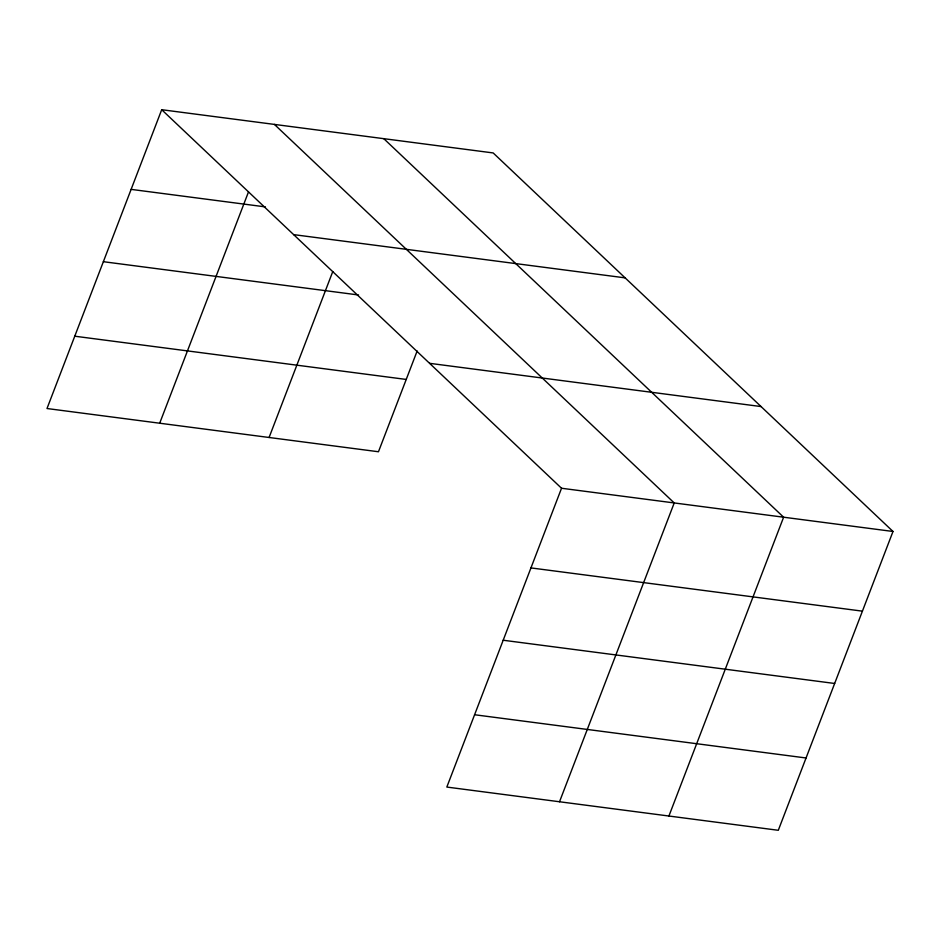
<?xml version="1.0" encoding="UTF-8"?>
<svg xmlns="http://www.w3.org/2000/svg" width="940" height="940" viewBox="0 0 940 940"><rect width="100%" height="100%" fill="white"/><g stroke="black" fill="none" stroke-linecap="round" stroke-linejoin="round"><path stroke-width="1.41" d="M161.704 109.71L561.533 488.248L446.829 787.062L778.297 830.29L893 531.476L493.171 152.938L161.704 109.71L47 408.524L378.468 451.752L417.149 350.996M159.694 423.223L248.489 191.925M269.087 437.488L332.772 271.566M559.523 801.761L674.227 502.947L274.409 124.409M668.916 816.026L783.619 517.212L383.79 138.673M131.118 189.375L265.409 206.894M293.644 234.624L625.112 277.864M103.365 261.696L358.551 294.984M429.592 363.322L761.059 406.562M74.765 336.203L406.233 379.443M561.533 488.248L893 531.476M530.947 567.913L862.415 611.153M503.182 640.234L834.661 683.474M474.582 714.741L806.05 757.981"/></g></svg>
